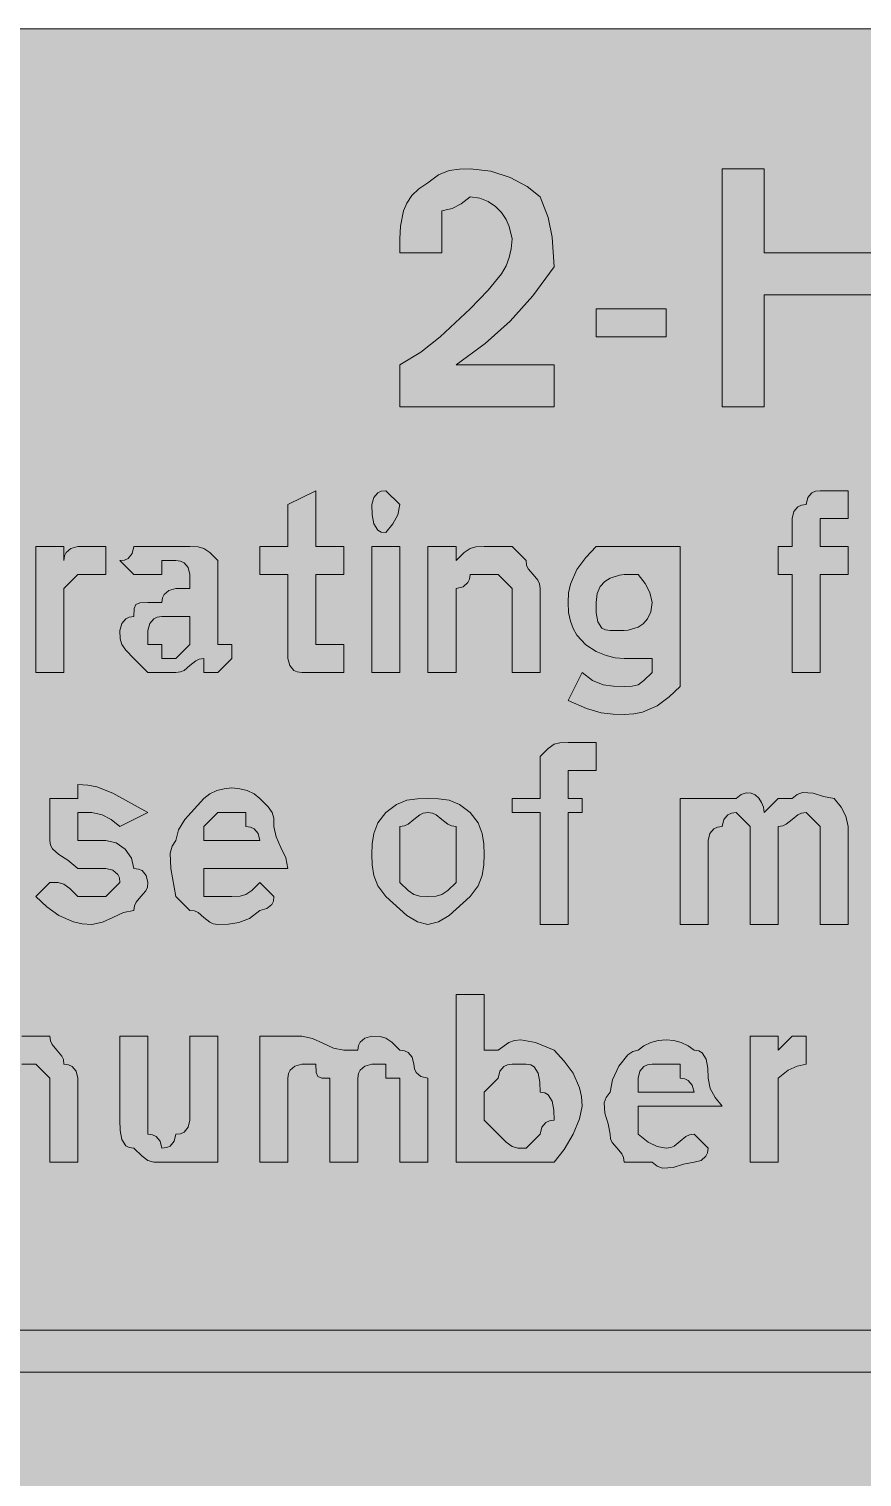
# Model space of a CAD drawing. Header units: metres. Extents: x 10 to 558, y 12 to 260.
# Drawn here: x 135.2 to 206.6, y 136 to 260.2 of the extents above; entities that cross this region are included whole.
import ezdxf

# ---------------------------------------------------------------- set-up
doc = ezdxf.new("R2010")
doc.units = ezdxf.units.M
for name, color, linetype, true_color in [('FILL_BLUE_0000FF', 7, 'Continuous', 0x0000ff), ('FILL_WHITE_FFFFFF', 7, 'Continuous', 0xffffff), ('STROKE_WHITE_FFFFFF', 7, 'Continuous', 0xffffff)]:
    doc.layers.add(name, color=color, linetype=linetype, true_color=true_color)

msp = doc.modelspace()

# ---------------------------------------------------------------- hatches: boundary and pattern name
at = {"layer": 'FILL_BLUE_0000FF', "true_color": 0x0000ff}
h = msp.add_hatch(color=7, dxfattribs=at)
h.dxf.hatch_style = 1
h.paths.add_polyline_path([(551.8, 260.11), (552.54, 259.95), (553.8, 259.41), (554.83, 258.64), (555.75, 257.76), (556.54, 257.26), (557.14, 256.67), (557.56, 256.03), (557.85, 255.36), (558.11, 254.05), (558.15, 252.96), (558.15, 18.96), (558.15, 16.56), (555.75, 14.16), (554.83, 13.28), (553.8, 12.51), (552.54, 11.97), (551.8, 11.81), (550.95, 11.76), (16.95, 11.76), (16.05, 11.78), (15.15, 11.91), (14.25, 12.27), (13.35, 12.96), (12.6, 13.11), (11.83, 13.47), (10.95, 14.16), (10.55, 14.66), (10.26, 15.25), (9.9, 16.56), (9.75, 18.96), (9.75, 252.96), (9.75, 255.36), (9.94, 256.24), (10.35, 257.01), (10.95, 257.76), (11.83, 258.47), (12.6, 258.96), (13.14, 259.45), (13.3, 259.76), (13.35, 260.16), (16.95, 260.16), (550.95, 260.16), (551.8, 260.11)])
at = {"layer": 'FILL_WHITE_FFFFFF', "true_color": 0xffffff}
h = msp.add_hatch(color=7, dxfattribs=at)
h.dxf.hatch_style = 1
h.paths.add_polyline_path([(166.95, 240.96), (166.95, 242.16), (166.99, 243.25), (167.25, 244.56), (167.54, 245.23), (167.96, 245.87), (168.56, 246.46), (169.35, 246.96), (170.25, 247.65), (171.15, 248.01), (172.05, 248.14), (172.95, 248.16), (174.73, 247.95), (176.4, 247.41), (177.84, 246.64), (178.95, 245.76), (179.64, 243.98), (180, 242.31), (180.15, 239.76), (178.33, 237.27), (176.4, 235.11), (174.24, 233.18), (171.75, 231.36), (180.15, 231.36), (180.15, 227.76), (166.95, 227.76), (166.95, 231.36), (168.73, 232.45), (170.4, 233.76), (172.95, 236.16), (174.52, 237.77), (175.65, 239.16), (176.04, 239.84), (176.32, 240.55), (176.49, 241.31), (176.55, 242.16), (176.32, 243.23), (176.04, 243.83), (175.65, 244.41), (175.14, 244.94), (174.52, 245.37), (173.79, 245.65), (172.95, 245.76), (172.2, 245.16), (171.43, 244.75), (170.55, 244.56), (170.55, 243.36), (170.55, 242.16), (170.55, 240.96), (166.95, 240.96)])
h = msp.add_hatch(color=7, dxfattribs=at)
h.dxf.hatch_style = 1
h.paths.add_polyline_path([(207.75, 237.36), (198.15, 237.36), (198.15, 227.76), (194.55, 227.76), (194.55, 248.16), (198.15, 248.16), (198.15, 240.96), (207.75, 240.96), (207.75, 248.16), (210.15, 248.16), (210.15, 227.76), (207.75, 227.76), (207.75, 237.36)])
h = msp.add_hatch(color=7, dxfattribs=at)
h.dxf.hatch_style = 1
h.paths.add_polyline_path([(183.75, 236.16), (189.75, 236.16), (189.75, 233.76), (183.75, 233.76), (183.75, 236.16)])
h = msp.add_hatch(color=7, dxfattribs=at)
h.dxf.hatch_style = 1
h.paths.add_polyline_path([(160.95, 207.36), (162.15, 207.36), (162.15, 204.96), (158.55, 204.96), (158.15, 205.01), (157.86, 205.15), (157.5, 205.56), (157.35, 206.16), (157.35, 207.36), (157.35, 213.36), (154.95, 213.36), (154.95, 215.76), (157.35, 215.76), (157.35, 219.36), (159.75, 220.56), (159.75, 215.76), (162.15, 215.76), (162.15, 213.36), (159.75, 213.36), (159.75, 207.36), (160.95, 207.36)])
h = msp.add_hatch(color=7, dxfattribs=at)
h.dxf.hatch_style = 1
h.paths.add_polyline_path([(166.76, 218.48), (166.35, 217.71), (165.75, 216.96), (165.35, 217.01), (165.06, 217.17), (164.7, 217.71), (164.57, 218.48), (164.55, 219.36), (164.7, 219.96), (165.06, 220.37), (165.35, 220.51), (165.75, 220.56), (166.95, 219.36), (166.76, 218.48)])
h = msp.add_hatch(color=7, dxfattribs=at)
h.dxf.hatch_style = 1
h.paths.add_polyline_path([(202.95, 204.96), (200.55, 204.96), (200.55, 213.36), (199.35, 213.36), (199.35, 215.76), (200.55, 215.76), (200.55, 218.16), (200.7, 218.76), (201.06, 219.17), (201.35, 219.31), (201.75, 219.36), (201.9, 219.96), (202.26, 220.37), (202.55, 220.51), (202.95, 220.56), (204.15, 220.56), (205.35, 220.56), (205.35, 218.16), (204.15, 218.16), (202.95, 218.16), (202.95, 216.96), (202.95, 215.76), (205.35, 215.76), (205.35, 213.36), (202.95, 213.36), (202.95, 204.96)])
h = msp.add_hatch(color=7, dxfattribs=at)
h.dxf.hatch_style = 1
h.paths.add_polyline_path([(138.2, 214.96), (138.34, 215.25), (138.75, 215.61), (139.35, 215.76), (141.75, 215.76), (141.75, 213.36), (139.35, 213.36), (138.15, 212.16), (138.15, 210.96), (138.15, 204.96), (135.75, 204.96), (135.75, 215.76), (138.15, 215.76), (138.15, 214.56), (138.2, 214.96)])
h = msp.add_hatch(color=7, dxfattribs=at)
h.dxf.hatch_style = 1
h.paths.add_polyline_path([(143.64, 214.75), (144, 215.16), (144.15, 215.76), (145.35, 215.76), (146.55, 215.76), (148.95, 215.76), (149.66, 215.74), (150.15, 215.61), (150.64, 215.25), (151.35, 214.56), (151.35, 213.36), (151.35, 210.96), (151.35, 207.36), (152.55, 207.36), (152.55, 206.16), (151.35, 204.96), (150.15, 204.96), (150.15, 206.16), (149.75, 206.11), (149.44, 205.97), (148.95, 205.56), (148.46, 205.15), (148.15, 205.01), (147.75, 204.96), (146.55, 204.96), (145.35, 204.96), (144.15, 206.16), (143.46, 206.87), (143.1, 207.36), (142.97, 207.85), (142.95, 208.56), (143.1, 209.16), (143.46, 209.57), (143.75, 209.71), (144.15, 209.76), (144.17, 210.45), (144.3, 210.81), (144.66, 210.94), (145.35, 210.96), (146.55, 210.96), (146.6, 211.36), (146.74, 211.65), (147.15, 212.01), (147.75, 212.16), (148.95, 212.16), (148.95, 213.36), (148.8, 213.96), (148.44, 214.37), (148.15, 214.51), (147.75, 214.56), (146.55, 214.56), (146.55, 213.36), (145.35, 213.36), (144.15, 213.36), (142.95, 214.56), (143.35, 214.61), (143.64, 214.75)])
h.paths.add_polyline_path([(148.95, 207.36), (148.95, 208.56), (148.95, 209.76), (147.75, 209.76), (146.55, 209.76), (146.15, 209.71), (145.86, 209.57), (145.5, 209.16), (145.35, 208.56), (145.35, 207.36), (146.55, 207.36), (146.55, 206.16), (147.75, 206.16), (148.95, 207.36)], flags=16)
h = msp.add_hatch(color=7, dxfattribs=at)
h.dxf.hatch_style = 1
h.paths.add_polyline_path([(164.55, 204.96), (164.55, 215.76), (166.95, 215.76), (166.95, 204.96), (164.55, 204.96)])
h = msp.add_hatch(color=7, dxfattribs=at)
h.dxf.hatch_style = 1
h.paths.add_polyline_path([(172.95, 213.36), (172.9, 212.96), (172.76, 212.67), (172.35, 212.31), (171.75, 212.16), (171.75, 204.96), (169.35, 204.96), (169.35, 215.76), (171.75, 215.76), (171.75, 214.56), (172.46, 215.25), (172.95, 215.61), (173.44, 215.74), (174.15, 215.76), (176.55, 215.76), (177.75, 214.56), (177.8, 214.16), (177.94, 213.85), (178.35, 213.36), (178.76, 212.87), (178.9, 212.56), (178.95, 212.16), (178.95, 204.96), (176.55, 204.96), (176.55, 212.16), (175.35, 213.36), (174.15, 213.36), (172.95, 213.36)])
h = msp.add_hatch(color=7, dxfattribs=at)
h.dxf.hatch_style = 1
h.paths.add_polyline_path([(190.95, 204.96), (190.95, 203.76), (190.03, 202.88), (189, 202.11), (187.74, 201.57), (187, 201.41), (186.15, 201.36), (185.23, 201.38), (184.2, 201.51), (182.94, 201.87), (181.35, 202.56), (182.55, 204.96), (183.45, 204.27), (184.35, 203.91), (185.25, 203.78), (186.15, 203.76), (186.86, 203.78), (187.35, 203.91), (187.84, 204.27), (188.55, 204.96), (188.55, 206.16), (187.35, 206.16), (186.15, 206.16), (185.4, 206.23), (184.63, 206.41), (183.75, 206.76), (182.87, 207.33), (182.1, 208.18), (181.79, 208.73), (181.56, 209.38), (181.4, 210.12), (181.35, 210.96), (181.4, 211.81), (181.56, 212.55), (182.1, 213.81), (182.87, 214.84), (183.75, 215.76), (186.15, 215.76), (187.35, 215.76), (188.55, 215.76), (190.95, 215.76), (190.95, 204.96)])
h.paths.add_polyline_path([(184.95, 213.06), (184.51, 212.77), (184.12, 212.35), (183.85, 211.75), (183.75, 210.96), (183.77, 210.08), (183.9, 209.31), (184.26, 208.77), (184.55, 208.61), (184.95, 208.56), (186.15, 208.56), (186.52, 208.6), (187.35, 208.86), (187.79, 209.15), (188.17, 209.57), (188.45, 210.17), (188.55, 210.96), (188.36, 211.84), (187.95, 212.61), (187.35, 213.36), (186.15, 213.36), (185.77, 213.32), (184.95, 213.06)], flags=16)
h = msp.add_hatch(color=7, dxfattribs=at)
h.dxf.hatch_style = 1
h.paths.add_polyline_path([(181.35, 183.36), (178.95, 183.36), (178.95, 192.96), (176.55, 192.96), (176.55, 194.16), (178.95, 194.16), (178.95, 196.56), (178.95, 197.76), (179.66, 198.45), (180.15, 198.81), (180.64, 198.94), (181.35, 198.96), (182.55, 198.96), (183.75, 198.96), (183.75, 196.56), (182.55, 196.56), (181.35, 196.56), (181.35, 195.36), (181.35, 194.16), (182.55, 194.16), (182.55, 192.96), (181.35, 192.96), (181.35, 183.36)])
h = msp.add_hatch(color=7, dxfattribs=at)
h.dxf.hatch_style = 1
h.paths.add_polyline_path([(140.55, 190.56), (141.75, 190.56), (142.63, 190.35), (143.4, 189.81), (143.94, 189.04), (144.15, 188.16), (144.55, 188.11), (144.84, 187.97), (145.2, 187.56), (145.35, 186.96), (145.3, 186.56), (145.16, 186.25), (144.75, 185.76), (144.34, 185.27), (144.2, 184.96), (144.15, 184.56), (143.25, 184.37), (142.35, 183.96), (141.45, 183.55), (140.55, 183.36), (139.7, 183.41), (138.96, 183.57), (137.7, 184.11), (136.67, 184.88), (135.75, 185.76), (136.95, 186.96), (137.66, 186.94), (138.15, 186.81), (138.64, 186.45), (139.35, 185.76), (140.55, 185.76), (141.75, 185.76), (142.95, 186.96), (142.9, 187.36), (142.76, 187.65), (142.35, 188.01), (141.75, 188.16), (140.55, 188.16), (139.35, 188.16), (138.47, 188.87), (137.7, 189.36), (137.16, 189.85), (137, 190.16), (136.95, 190.56), (136.95, 191.76), (136.95, 194.16), (139.35, 194.16), (139.35, 195.36), (140.2, 195.31), (140.96, 195.15), (142.35, 194.61), (145.35, 192.96), (142.95, 191.76), (142.2, 192.36), (141.43, 192.77), (140.55, 192.96), (139.35, 192.96), (139.35, 191.76), (139.35, 190.56), (140.55, 190.56)])
h = msp.add_hatch(color=7, dxfattribs=at)
h.dxf.hatch_style = 1
h.paths.add_polyline_path([(150.64, 183.55), (150.15, 183.96), (149.66, 184.37), (149.35, 184.51), (148.95, 184.56), (147.75, 185.76), (147.3, 188.16), (147.24, 189.47), (147.41, 190.06), (147.75, 190.56), (147.96, 191.46), (148.5, 192.36), (150.15, 194.16), (150.65, 194.55), (151.24, 194.83), (151.88, 195), (152.55, 195.06), (153.22, 195), (153.86, 194.83), (154.45, 194.55), (154.95, 194.16), (155.64, 193.45), (156, 192.96), (156.13, 192.47), (156.15, 191.76), (156.34, 190.86), (156.75, 189.96), (157.16, 189.06), (157.35, 188.16), (150.15, 188.16), (150.15, 186.96), (150.15, 185.76), (152.55, 185.76), (153.26, 185.78), (153.75, 185.91), (154.24, 186.27), (154.95, 186.96), (156.15, 185.76), (156.1, 185.36), (155.96, 185.07), (155.55, 184.71), (154.95, 184.56), (154.05, 183.87), (153.15, 183.51), (152.25, 183.38), (151.35, 183.36), (150.95, 183.41), (150.64, 183.55)])
h.paths.add_polyline_path([(154.8, 191.16), (154.44, 191.57), (154.15, 191.71), (153.75, 191.76), (153.75, 192.96), (151.35, 192.96), (150.15, 191.76), (150.15, 190.56), (154.95, 190.56), (154.8, 191.16)], flags=16)
h = msp.add_hatch(color=7, dxfattribs=at)
h.dxf.hatch_style = 1
h.paths.add_polyline_path([(164.7, 191.16), (165.06, 192.06), (165.75, 192.96), (166.65, 193.65), (167.55, 194.01), (168.45, 194.14), (169.35, 194.16), (170.25, 194.14), (171.15, 194.01), (172.05, 193.65), (172.95, 192.96), (173.64, 192.06), (174, 191.16), (174.13, 190.26), (174.15, 189.36), (174.13, 188.46), (174, 187.56), (173.64, 186.66), (172.95, 185.76), (171.15, 184.11), (170.25, 183.57), (169.35, 183.36), (168.45, 183.57), (167.55, 184.11), (165.75, 185.76), (165.06, 186.66), (164.7, 187.56), (164.57, 188.46), (164.55, 189.36), (164.57, 190.26), (164.7, 191.16)])
h.paths.add_polyline_path([(168.64, 192.77), (168.15, 192.36), (167.66, 191.95), (167.35, 191.81), (166.95, 191.76), (166.95, 189.36), (166.95, 186.96), (167.66, 186.27), (168.15, 185.91), (168.64, 185.78), (169.35, 185.76), (170.06, 185.78), (170.55, 185.91), (171.04, 186.27), (171.75, 186.96), (171.75, 189.36), (171.75, 191.76), (171.35, 191.81), (171.04, 191.95), (170.55, 192.36), (170.06, 192.77), (169.75, 192.91), (169.35, 192.96), (168.95, 192.91), (168.64, 192.77)], flags=16)
h = msp.add_hatch(color=7, dxfattribs=at)
h.dxf.hatch_style = 1
h.paths.add_polyline_path([(194.55, 194.16), (195.75, 194.16), (196.2, 194.5), (196.63, 194.65), (197.04, 194.62), (197.4, 194.46), (197.71, 194.18), (197.94, 193.82), (198.1, 193.41), (198.15, 192.96), (199.35, 194.16), (200.55, 194.16), (201, 194.5), (201.45, 194.67), (202.35, 194.61), (203.25, 194.33), (204.15, 194.16), (204.75, 193.41), (205.16, 192.64), (205.35, 191.76), (205.35, 183.36), (202.95, 183.36), (202.95, 190.56), (202.95, 191.76), (201.75, 192.96), (201.35, 192.91), (201.04, 192.77), (200.55, 192.36), (200.06, 191.95), (199.75, 191.81), (199.35, 191.76), (199.35, 190.56), (199.35, 183.36), (196.95, 183.36), (196.95, 190.56), (196.95, 191.76), (195.75, 192.96), (195.35, 192.91), (195.06, 192.77), (194.7, 192.36), (194.55, 191.76), (194.15, 191.71), (193.86, 191.57), (193.5, 191.16), (193.35, 190.56), (193.35, 183.36), (190.95, 183.36), (190.95, 194.16), (193.35, 194.16), (194.55, 194.16)])
h = msp.add_hatch(color=7, dxfattribs=at)
h.dxf.hatch_style = 1
h.paths.add_polyline_path([(176.76, 173.4), (177.3, 173.46), (178.56, 173.23), (180.15, 172.56), (181.03, 171.64), (181.8, 170.61), (182.34, 169.35), (182.5, 168.61), (182.55, 167.76), (182.34, 166.67), (181.8, 165.36), (181.03, 164.05), (180.15, 162.96), (177.75, 162.96), (175.35, 162.96), (174.15, 162.96), (171.75, 162.96), (171.75, 177.36), (174.15, 177.36), (174.15, 172.56), (175.35, 172.56), (176.27, 173.23), (176.76, 173.4)])
h.paths.add_polyline_path([(179.1, 165.96), (179.46, 166.37), (179.75, 166.51), (180.15, 166.56), (180.13, 167.44), (180, 168.21), (179.64, 168.75), (179.35, 168.91), (178.95, 168.96), (178.93, 169.84), (178.8, 170.61), (178.44, 171.15), (178.15, 171.31), (177.75, 171.36), (176.55, 171.36), (176.15, 171.31), (175.86, 171.17), (175.5, 170.76), (175.35, 170.16), (174.15, 168.96), (174.15, 166.56), (175.35, 165.36), (176.06, 164.67), (176.55, 164.31), (177.04, 164.18), (177.75, 164.16), (178.95, 165.36), (179.1, 165.96)], flags=16)
h = msp.add_hatch(color=7, dxfattribs=at)
h.dxf.hatch_style = 1
h.paths.add_polyline_path([(133.95, 171.21), (133.54, 170.85), (133.4, 170.56), (133.35, 170.16), (133.35, 168.96), (133.35, 162.96), (130.95, 162.96), (130.95, 173.76), (133.35, 173.76), (133.35, 172.56), (134.55, 173.76), (136.95, 173.76), (137, 173.36), (137.14, 173.05), (137.55, 172.56), (137.96, 172.07), (138.1, 171.76), (138.15, 171.36), (138.55, 171.31), (138.84, 171.17), (139.2, 170.76), (139.35, 170.16), (139.35, 162.96), (136.95, 162.96), (136.95, 170.16), (135.75, 171.36), (134.55, 171.36), (133.95, 171.21)])
h = msp.add_hatch(color=7, dxfattribs=at)
h.dxf.hatch_style = 1
h.paths.add_polyline_path([(145.84, 162.98), (145.35, 163.11), (144.86, 163.47), (144.15, 164.16), (143.75, 164.21), (143.46, 164.37), (143.1, 164.91), (142.97, 165.68), (142.95, 166.56), (142.95, 173.76), (145.35, 173.76), (145.35, 166.56), (145.35, 165.36), (145.75, 165.31), (146.04, 165.17), (146.4, 164.76), (146.55, 164.16), (146.95, 164.21), (147.24, 164.35), (147.6, 164.76), (147.75, 165.36), (148.15, 165.41), (148.44, 165.55), (148.8, 165.96), (148.95, 166.56), (148.95, 173.76), (151.35, 173.76), (151.35, 162.96), (148.95, 162.96), (147.75, 162.96), (146.55, 162.96), (145.84, 162.98)])
h = msp.add_hatch(color=7, dxfattribs=at)
h.dxf.hatch_style = 1
h.paths.add_polyline_path([(159.45, 173.57), (160.35, 173.16), (161.25, 172.75), (162.15, 172.56), (163.35, 172.56), (163.4, 172.96), (163.54, 173.25), (163.95, 173.61), (164.55, 173.76), (165.26, 173.74), (165.75, 173.61), (166.24, 173.25), (166.95, 172.56), (167.35, 172.51), (167.64, 172.37), (168, 171.96), (168.15, 171.36), (168.2, 170.96), (168.34, 170.67), (168.75, 170.31), (169.35, 170.16), (169.35, 162.96), (166.95, 162.96), (166.95, 170.16), (165.75, 170.16), (165.75, 171.36), (164.55, 171.36), (163.95, 171.21), (163.54, 170.85), (163.4, 170.56), (163.35, 170.16), (163.35, 168.96), (163.35, 162.96), (160.95, 162.96), (160.95, 170.16), (160.26, 170.18), (159.9, 170.31), (159.77, 170.67), (159.75, 171.36), (158.55, 171.36), (157.95, 171.21), (157.54, 170.85), (157.4, 170.56), (157.35, 170.16), (157.35, 168.96), (157.35, 162.96), (154.95, 162.96), (154.95, 173.76), (157.35, 173.76), (158.55, 173.76), (159.45, 173.57)])
h = msp.add_hatch(color=7, dxfattribs=at)
h.dxf.hatch_style = 1
h.paths.add_polyline_path([(186.1, 163.36), (185.96, 163.67), (185.55, 164.16), (185.14, 164.65), (185, 164.96), (184.95, 165.36), (184.78, 166.26), (184.5, 167.16), (184.44, 168.06), (184.61, 168.51), (184.95, 168.96), (185.16, 170.03), (185.7, 171.21), (186.47, 172.17), (186.9, 172.45), (187.35, 172.56), (187.85, 172.95), (188.44, 173.23), (189.08, 173.4), (189.75, 173.46), (190.42, 173.4), (191.06, 173.23), (191.65, 172.95), (192.15, 172.56), (192.55, 172.51), (192.84, 172.35), (193.2, 171.81), (193.33, 171.04), (193.35, 170.16), (193.54, 169.28), (193.95, 168.51), (194.55, 167.76), (187.35, 167.76), (187.35, 165.36), (188.23, 164.67), (189, 164.31), (189.75, 164.16), (190.15, 164.21), (190.46, 164.35), (190.95, 164.76), (191.44, 165.17), (191.75, 165.31), (192.15, 165.36), (193.35, 164.16), (193.3, 163.76), (193.16, 163.47), (192.75, 163.11), (192.15, 162.96), (191.25, 162.79), (190.35, 162.51), (189.45, 162.45), (189, 162.62), (188.55, 162.96), (186.15, 162.96), (186.1, 163.36)])
h.paths.add_polyline_path([(192, 169.56), (191.64, 169.97), (191.35, 170.11), (190.95, 170.16), (190.95, 171.36), (188.55, 171.36), (188.15, 171.31), (187.86, 171.17), (187.5, 170.76), (187.35, 170.16), (187.35, 168.96), (192.15, 168.96), (192, 169.56)], flags=16)
h = msp.add_hatch(color=7, dxfattribs=at)
h.dxf.hatch_style = 1
h.paths.add_polyline_path([(200.55, 173.76), (201.75, 173.76), (201.75, 171.36), (201, 171.21), (200.23, 170.85), (199.35, 170.16), (199.35, 168.96), (199.35, 162.96), (196.95, 162.96), (196.95, 173.76), (199.35, 173.76), (199.35, 172.56), (200.55, 173.76)])
h = msp.add_hatch(color=7, dxfattribs=at)
h.dxf.hatch_style = 1
h.paths.add_polyline_path([(505.35, 144.96), (72.15, 144.96), (76.95, 140.16), (69.75, 140.16), (62.55, 146.16), (69.75, 153.36), (76.95, 153.36), (72.15, 148.56), (505.35, 148.56), (505.35, 144.96)])

# ---------------------------------------------------------------- linework, layer by layer
at = {"layer": 'FILL_BLUE_0000FF', "lineweight": 0, "true_color": 0x0000ff}
msp.add_lwpolyline([(16.95, 260.16), (550.95, 260.16)], dxfattribs=at)
at = {"layer": 'FILL_WHITE_FFFFFF', "lineweight": 0, "true_color": 0xffffff}
for points in [[(166.95, 240.96), (166.95, 242.16), (166.99, 243.25), (167.25, 244.56), (167.54, 245.23), (167.96, 245.87), (168.56, 246.46), (169.35, 246.96), (170.25, 247.65), (171.15, 248.01), (172.05, 248.14), (172.95, 248.16), (174.73, 247.95), (176.4, 247.41), (177.84, 246.64), (178.95, 245.76), (179.64, 243.98), (180, 242.31), (180.15, 239.76), (178.33, 237.27), (176.4, 235.11), (174.24, 233.18), (171.75, 231.36), (180.15, 231.36), (180.15, 227.76), (166.95, 227.76), (166.95, 231.36), (168.73, 232.45), (170.4, 233.76), (172.95, 236.16), (174.52, 237.77), (175.65, 239.16), (176.04, 239.84), (176.32, 240.55), (176.49, 241.31), (176.55, 242.16), (176.32, 243.23), (176.04, 243.83), (175.65, 244.41), (175.14, 244.94), (174.52, 245.37), (173.79, 245.65), (172.95, 245.76), (172.2, 245.16), (171.43, 244.75), (170.55, 244.56), (170.55, 243.36), (170.55, 242.16), (170.55, 240.96)], [(207.75, 237.36), (198.15, 237.36), (198.15, 227.76), (194.55, 227.76), (194.55, 248.16), (198.15, 248.16), (198.15, 240.96), (207.75, 240.96), (207.75, 248.16), (210.15, 248.16), (210.15, 227.76), (207.75, 227.76)], [(183.75, 236.16), (189.75, 236.16), (189.75, 233.76), (183.75, 233.76)], [(160.95, 207.36), (162.15, 207.36), (162.15, 204.96), (158.55, 204.96), (158.15, 205.01), (157.86, 205.15), (157.5, 205.56), (157.35, 206.16), (157.35, 207.36), (157.35, 213.36), (154.95, 213.36), (154.95, 215.76), (157.35, 215.76), (157.35, 219.36), (159.75, 220.56), (159.75, 215.76), (162.15, 215.76), (162.15, 213.36), (159.75, 213.36), (159.75, 207.36)], [(166.76, 218.48), (166.35, 217.71), (165.75, 216.96), (165.35, 217.01), (165.06, 217.17), (164.7, 217.71), (164.57, 218.48), (164.55, 219.36), (164.7, 219.96), (165.06, 220.37), (165.35, 220.51), (165.75, 220.56), (166.95, 219.36)], [(202.95, 204.96), (200.55, 204.96), (200.55, 213.36), (199.35, 213.36), (199.35, 215.76), (200.55, 215.76), (200.55, 218.16), (200.7, 218.76), (201.06, 219.17), (201.35, 219.31), (201.75, 219.36), (201.9, 219.96), (202.26, 220.37), (202.55, 220.51), (202.95, 220.56), (204.15, 220.56), (205.35, 220.56), (205.35, 218.16), (204.15, 218.16), (202.95, 218.16), (202.95, 216.96), (202.95, 215.76), (205.35, 215.76), (205.35, 213.36), (202.95, 213.36)], [(138.2, 214.96), (138.34, 215.25), (138.75, 215.61), (139.35, 215.76), (141.75, 215.76), (141.75, 213.36), (139.35, 213.36), (138.15, 212.16), (138.15, 210.96), (138.15, 204.96), (135.75, 204.96), (135.75, 215.76), (138.15, 215.76), (138.15, 214.56)], [(143.64, 214.75), (144, 215.16), (144.15, 215.76), (145.35, 215.76), (146.55, 215.76), (148.95, 215.76), (149.66, 215.74), (150.15, 215.61), (150.64, 215.25), (151.35, 214.56), (151.35, 213.36), (151.35, 210.96), (151.35, 207.36), (152.55, 207.36), (152.55, 206.16), (151.35, 204.96), (150.15, 204.96), (150.15, 206.16), (149.75, 206.11), (149.44, 205.97), (148.95, 205.56), (148.46, 205.15), (148.15, 205.01), (147.75, 204.96), (146.55, 204.96), (145.35, 204.96), (144.15, 206.16), (143.46, 206.87), (143.1, 207.36), (142.97, 207.85), (142.95, 208.56), (143.1, 209.16), (143.46, 209.57), (143.75, 209.71), (144.15, 209.76), (144.17, 210.45), (144.3, 210.81), (144.66, 210.94), (145.35, 210.96), (146.55, 210.96), (146.6, 211.36), (146.74, 211.65), (147.15, 212.01), (147.75, 212.16), (148.95, 212.16), (148.95, 213.36), (148.8, 213.96), (148.44, 214.37), (148.15, 214.51), (147.75, 214.56), (146.55, 214.56), (146.55, 213.36), (145.35, 213.36), (144.15, 213.36), (142.95, 214.56), (143.35, 214.61)], [(164.55, 204.96), (164.55, 215.76), (166.95, 215.76), (166.95, 204.96)], [(172.95, 213.36), (172.9, 212.96), (172.76, 212.67), (172.35, 212.31), (171.75, 212.16), (171.75, 204.96), (169.35, 204.96), (169.35, 215.76), (171.75, 215.76), (171.75, 214.56), (172.46, 215.25), (172.95, 215.61), (173.44, 215.74), (174.15, 215.76), (176.55, 215.76), (177.75, 214.56), (177.8, 214.16), (177.94, 213.85), (178.35, 213.36), (178.76, 212.87), (178.9, 212.56), (178.95, 212.16), (178.95, 204.96), (176.55, 204.96), (176.55, 212.16), (175.35, 213.36), (174.15, 213.36)], [(190.95, 204.96), (190.95, 203.76), (190.03, 202.88), (189, 202.11), (187.74, 201.57), (187, 201.41), (186.15, 201.36), (185.23, 201.38), (184.2, 201.51), (182.94, 201.87), (181.35, 202.56), (182.55, 204.96), (183.45, 204.27), (184.35, 203.91), (185.25, 203.78), (186.15, 203.76), (186.86, 203.78), (187.35, 203.91), (187.84, 204.27), (188.55, 204.96), (188.55, 206.16), (187.35, 206.16), (186.15, 206.16), (185.4, 206.23), (184.63, 206.41), (183.75, 206.76), (182.87, 207.33), (182.1, 208.18), (181.79, 208.73), (181.56, 209.38), (181.4, 210.12), (181.35, 210.96), (181.4, 211.81), (181.56, 212.55), (182.1, 213.81), (182.87, 214.84), (183.75, 215.76), (186.15, 215.76), (187.35, 215.76), (188.55, 215.76), (190.95, 215.76)], [(184.95, 213.06), (184.51, 212.77), (184.12, 212.35), (183.85, 211.75), (183.75, 210.96), (183.77, 210.08), (183.9, 209.31), (184.26, 208.77), (184.55, 208.61), (184.95, 208.56), (186.15, 208.56), (186.52, 208.6), (187.35, 208.86), (187.79, 209.15), (188.17, 209.57), (188.45, 210.17), (188.55, 210.96), (188.36, 211.84), (187.95, 212.61), (187.35, 213.36), (186.15, 213.36), (185.77, 213.32)], [(148.95, 207.36), (148.95, 208.56), (148.95, 209.76), (147.75, 209.76), (146.55, 209.76), (146.15, 209.71), (145.86, 209.57), (145.5, 209.16), (145.35, 208.56), (145.35, 207.36), (146.55, 207.36), (146.55, 206.16), (147.75, 206.16)], [(181.35, 183.36), (178.95, 183.36), (178.95, 192.96), (176.55, 192.96), (176.55, 194.16), (178.95, 194.16), (178.95, 196.56), (178.95, 197.76), (179.66, 198.45), (180.15, 198.81), (180.64, 198.94), (181.35, 198.96), (182.55, 198.96), (183.75, 198.96), (183.75, 196.56), (182.55, 196.56), (181.35, 196.56), (181.35, 195.36), (181.35, 194.16), (182.55, 194.16), (182.55, 192.96), (181.35, 192.96)], [(140.55, 190.56), (141.75, 190.56), (142.63, 190.35), (143.4, 189.81), (143.94, 189.04), (144.15, 188.16), (144.55, 188.11), (144.84, 187.97), (145.2, 187.56), (145.35, 186.96), (145.3, 186.56), (145.16, 186.25), (144.75, 185.76), (144.34, 185.27), (144.2, 184.96), (144.15, 184.56), (143.25, 184.37), (142.35, 183.96), (141.45, 183.55), (140.55, 183.36), (139.7, 183.41), (138.96, 183.57), (137.7, 184.11), (136.67, 184.88), (135.75, 185.76), (136.95, 186.96), (137.66, 186.94), (138.15, 186.81), (138.64, 186.45), (139.35, 185.76), (140.55, 185.76), (141.75, 185.76), (142.95, 186.96), (142.9, 187.36), (142.76, 187.65), (142.35, 188.01), (141.75, 188.16), (140.55, 188.16), (139.35, 188.16), (138.47, 188.87), (137.7, 189.36), (137.16, 189.85), (137, 190.16), (136.95, 190.56), (136.95, 191.76), (136.95, 194.16), (139.35, 194.16), (139.35, 195.36), (140.2, 195.31), (140.96, 195.15), (142.35, 194.61), (145.35, 192.96), (142.95, 191.76), (142.2, 192.36), (141.43, 192.77), (140.55, 192.96), (139.35, 192.96), (139.35, 191.76), (139.35, 190.56)], [(150.64, 183.55), (150.15, 183.96), (149.66, 184.37), (149.35, 184.51), (148.95, 184.56), (147.75, 185.76), (147.3, 188.16), (147.24, 189.47), (147.41, 190.06), (147.75, 190.56), (147.96, 191.46), (148.5, 192.36), (150.15, 194.16), (150.65, 194.55), (151.24, 194.83), (151.88, 195), (152.55, 195.06), (153.22, 195), (153.86, 194.83), (154.45, 194.55), (154.95, 194.16), (155.64, 193.45), (156, 192.96), (156.13, 192.47), (156.15, 191.76), (156.34, 190.86), (156.75, 189.96), (157.16, 189.06), (157.35, 188.16), (150.15, 188.16), (150.15, 186.96), (150.15, 185.76), (152.55, 185.76), (153.26, 185.78), (153.75, 185.91), (154.24, 186.27), (154.95, 186.96), (156.15, 185.76), (156.1, 185.36), (155.96, 185.07), (155.55, 184.71), (154.95, 184.56), (154.05, 183.87), (153.15, 183.51), (152.25, 183.38), (151.35, 183.36), (150.95, 183.41)], [(164.7, 191.16), (165.06, 192.06), (165.75, 192.96), (166.65, 193.65), (167.55, 194.01), (168.45, 194.14), (169.35, 194.16), (170.25, 194.14), (171.15, 194.01), (172.05, 193.65), (172.95, 192.96), (173.64, 192.06), (174, 191.16), (174.13, 190.26), (174.15, 189.36), (174.13, 188.46), (174, 187.56), (173.64, 186.66), (172.95, 185.76), (171.15, 184.11), (170.25, 183.57), (169.35, 183.36), (168.45, 183.57), (167.55, 184.11), (165.75, 185.76), (165.06, 186.66), (164.7, 187.56), (164.57, 188.46), (164.55, 189.36), (164.57, 190.26)], [(194.55, 194.16), (195.75, 194.16), (196.2, 194.5), (196.63, 194.65), (197.04, 194.62), (197.4, 194.46), (197.71, 194.18), (197.94, 193.82), (198.1, 193.41), (198.15, 192.96), (199.35, 194.16), (200.55, 194.16), (201, 194.5), (201.45, 194.67), (202.35, 194.61), (203.25, 194.33), (204.15, 194.16), (204.75, 193.41), (205.16, 192.64), (205.35, 191.76), (205.35, 183.36), (202.95, 183.36), (202.95, 190.56), (202.95, 191.76), (201.75, 192.96), (201.35, 192.91), (201.04, 192.77), (200.55, 192.36), (200.06, 191.95), (199.75, 191.81), (199.35, 191.76), (199.35, 190.56), (199.35, 183.36), (196.95, 183.36), (196.95, 190.56), (196.95, 191.76), (195.75, 192.96), (195.35, 192.91), (195.06, 192.77), (194.7, 192.36), (194.55, 191.76), (194.15, 191.71), (193.86, 191.57), (193.5, 191.16), (193.35, 190.56), (193.35, 183.36), (190.95, 183.36), (190.95, 194.16), (193.35, 194.16)], [(154.8, 191.16), (154.44, 191.57), (154.15, 191.71), (153.75, 191.76), (153.75, 192.96), (151.35, 192.96), (150.15, 191.76), (150.15, 190.56), (154.95, 190.56)], [(168.64, 192.77), (168.15, 192.36), (167.66, 191.95), (167.35, 191.81), (166.95, 191.76), (166.95, 189.36), (166.95, 186.96), (167.66, 186.27), (168.15, 185.91), (168.64, 185.78), (169.35, 185.76), (170.06, 185.78), (170.55, 185.91), (171.04, 186.27), (171.75, 186.96), (171.75, 189.36), (171.75, 191.76), (171.35, 191.81), (171.04, 191.95), (170.55, 192.36), (170.06, 192.77), (169.75, 192.91), (169.35, 192.96), (168.95, 192.91)], [(176.76, 173.4), (177.3, 173.46), (178.56, 173.23), (180.15, 172.56), (181.03, 171.64), (181.8, 170.61), (182.34, 169.35), (182.5, 168.61), (182.55, 167.76), (182.34, 166.67), (181.8, 165.36), (181.03, 164.05), (180.15, 162.96), (177.75, 162.96), (175.35, 162.96), (174.15, 162.96), (171.75, 162.96), (171.75, 177.36), (174.15, 177.36), (174.15, 172.56), (175.35, 172.56), (176.27, 173.23)], [(145.84, 162.98), (145.35, 163.11), (144.86, 163.47), (144.15, 164.16), (143.75, 164.21), (143.46, 164.37), (143.1, 164.91), (142.97, 165.68), (142.95, 166.56), (142.95, 173.76), (145.35, 173.76), (145.35, 166.56), (145.35, 165.36), (145.75, 165.31), (146.04, 165.17), (146.4, 164.76), (146.55, 164.16), (146.95, 164.21), (147.24, 164.35), (147.6, 164.76), (147.75, 165.36), (148.15, 165.41), (148.44, 165.55), (148.8, 165.96), (148.95, 166.56), (148.95, 173.76), (151.35, 173.76), (151.35, 162.96), (148.95, 162.96), (147.75, 162.96), (146.55, 162.96)], [(159.45, 173.57), (160.35, 173.16), (161.25, 172.75), (162.15, 172.56), (163.35, 172.56), (163.4, 172.96), (163.54, 173.25), (163.95, 173.61), (164.55, 173.76), (165.26, 173.74), (165.75, 173.61), (166.24, 173.25), (166.95, 172.56), (167.35, 172.51), (167.64, 172.37), (168, 171.96), (168.15, 171.36), (168.2, 170.96), (168.34, 170.67), (168.75, 170.31), (169.35, 170.16), (169.35, 162.96), (166.95, 162.96), (166.95, 170.16), (165.75, 170.16), (165.75, 171.36), (164.55, 171.36), (163.95, 171.21), (163.54, 170.85), (163.4, 170.56), (163.35, 170.16), (163.35, 168.96), (163.35, 162.96), (160.95, 162.96), (160.95, 170.16), (160.26, 170.18), (159.9, 170.31), (159.77, 170.67), (159.75, 171.36), (158.55, 171.36), (157.95, 171.21), (157.54, 170.85), (157.4, 170.56), (157.35, 170.16), (157.35, 168.96), (157.35, 162.96), (154.95, 162.96), (154.95, 173.76), (157.35, 173.76), (158.55, 173.76)], [(186.1, 163.36), (185.96, 163.67), (185.55, 164.16), (185.14, 164.65), (185, 164.96), (184.95, 165.36), (184.78, 166.26), (184.5, 167.16), (184.44, 168.06), (184.61, 168.51), (184.95, 168.96), (185.16, 170.03), (185.7, 171.21), (186.47, 172.17), (186.9, 172.45), (187.35, 172.56), (187.85, 172.95), (188.44, 173.23), (189.08, 173.4), (189.75, 173.46), (190.42, 173.4), (191.06, 173.23), (191.65, 172.95), (192.15, 172.56), (192.55, 172.51), (192.84, 172.35), (193.2, 171.81), (193.33, 171.04), (193.35, 170.16), (193.54, 169.28), (193.95, 168.51), (194.55, 167.76), (187.35, 167.76), (187.35, 165.36), (188.23, 164.67), (189, 164.31), (189.75, 164.16), (190.15, 164.21), (190.46, 164.35), (190.95, 164.76), (191.44, 165.17), (191.75, 165.31), (192.15, 165.36), (193.35, 164.16), (193.3, 163.76), (193.16, 163.47), (192.75, 163.11), (192.15, 162.96), (191.25, 162.79), (190.35, 162.51), (189.45, 162.45), (189, 162.62), (188.55, 162.96), (186.15, 162.96)], [(200.55, 173.76), (201.75, 173.76), (201.75, 171.36), (201, 171.21), (200.23, 170.85), (199.35, 170.16), (199.35, 168.96), (199.35, 162.96), (196.95, 162.96), (196.95, 173.76), (199.35, 173.76), (199.35, 172.56)], [(179.1, 165.96), (179.46, 166.37), (179.75, 166.51), (180.15, 166.56), (180.13, 167.44), (180, 168.21), (179.64, 168.75), (179.35, 168.91), (178.95, 168.96), (178.93, 169.84), (178.8, 170.61), (178.44, 171.15), (178.15, 171.31), (177.75, 171.36), (176.55, 171.36), (176.15, 171.31), (175.86, 171.17), (175.5, 170.76), (175.35, 170.16), (174.15, 168.96), (174.15, 166.56), (175.35, 165.36), (176.06, 164.67), (176.55, 164.31), (177.04, 164.18), (177.75, 164.16), (178.95, 165.36)], [(192, 169.56), (191.64, 169.97), (191.35, 170.11), (190.95, 170.16), (190.95, 171.36), (188.55, 171.36), (188.15, 171.31), (187.86, 171.17), (187.5, 170.76), (187.35, 170.16), (187.35, 168.96), (192.15, 168.96)], [(505.35, 144.96), (72.15, 144.96), (76.95, 140.16), (69.75, 140.16), (62.55, 146.16), (69.75, 153.36), (76.95, 153.36), (72.15, 148.56), (505.35, 148.56)]]:
    msp.add_lwpolyline(points, close=True, dxfattribs=at)
msp.add_lwpolyline([(134.55, 173.76), (136.95, 173.76), (137, 173.36), (137.14, 173.05), (137.55, 172.56), (137.96, 172.07), (138.1, 171.76), (138.15, 171.36), (138.55, 171.31), (138.84, 171.17), (139.2, 170.76), (139.35, 170.16), (139.35, 162.96), (136.95, 162.96), (136.95, 170.16), (135.75, 171.36), (134.55, 171.36)], dxfattribs=at)
at = {"layer": 'STROKE_WHITE_FFFFFF', "lineweight": 0, "true_color": 0xffffff}
msp.add_lwpolyline([(141.95, 213.6), (141.95, 213.6)], dxfattribs=at)
msp.add_lwpolyline([(141.95, 213.6), (141.95, 213.6)], dxfattribs=at)
msp.add_lwpolyline([(141.95, 213.6), (141.95, 213.6)], dxfattribs=at)

doc.saveas('drawing.dxf')
